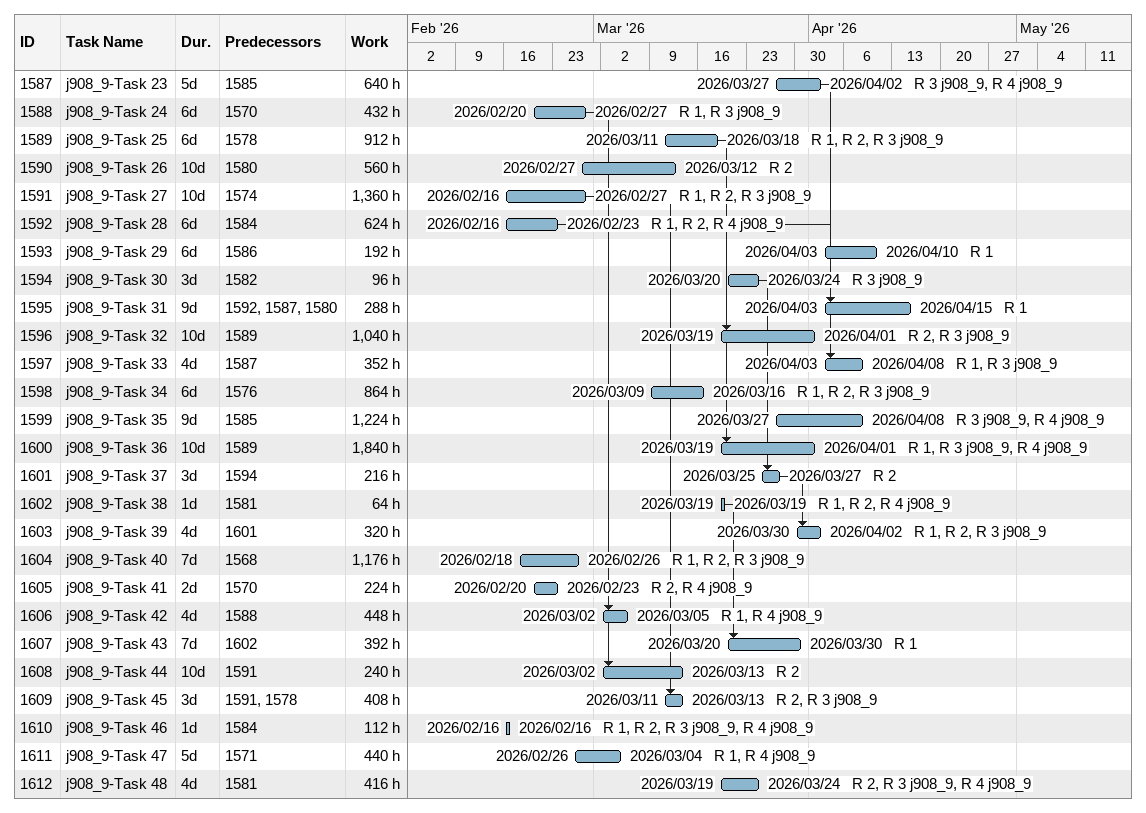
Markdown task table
| ID | Task | Duration | Start | Finish | Predecessors | Resources | Work (h) |
|---|---|---|---|---|---|---|---|
| 1587 | j908_9-Task 23 | 5d | 2026-03-27 | 2026-04-02 | 1585 | R 3 j908_9, R 4 j908_9 | 640 |
| 1588 | j908_9-Task 24 | 6d | 2026-02-20 | 2026-02-27 | 1570 | R 1, R 3 j908_9 | 432 |
| 1589 | j908_9-Task 25 | 6d | 2026-03-11 | 2026-03-18 | 1578 | R 1, R 2, R 3 j908_9 | 912 |
| 1590 | j908_9-Task 26 | 10d | 2026-02-27 | 2026-03-12 | 1580 | R 2 | 560 |
| 1591 | j908_9-Task 27 | 10d | 2026-02-16 | 2026-02-27 | 1574 | R 1, R 2, R 3 j908_9 | 1360 |
| 1592 | j908_9-Task 28 | 6d | 2026-02-16 | 2026-02-23 | 1584 | R 1, R 2, R 4 j908_9 | 624 |
| 1593 | j908_9-Task 29 | 6d | 2026-04-03 | 2026-04-10 | 1586 | R 1 | 192 |
| 1594 | j908_9-Task 30 | 3d | 2026-03-20 | 2026-03-24 | 1582 | R 3 j908_9 | 96 |
| 1595 | j908_9-Task 31 | 9d | 2026-04-03 | 2026-04-15 | 1592, 1587, 1580 | R 1 | 288 |
| 1596 | j908_9-Task 32 | 10d | 2026-03-19 | 2026-04-01 | 1589 | R 2, R 3 j908_9 | 1040 |
| 1597 | j908_9-Task 33 | 4d | 2026-04-03 | 2026-04-08 | 1587 | R 1, R 3 j908_9 | 352 |
| 1598 | j908_9-Task 34 | 6d | 2026-03-09 | 2026-03-16 | 1576 | R 1, R 2, R 3 j908_9 | 864 |
| 1599 | j908_9-Task 35 | 9d | 2026-03-27 | 2026-04-08 | 1585 | R 3 j908_9, R 4 j908_9 | 1224 |
| 1600 | j908_9-Task 36 | 10d | 2026-03-19 | 2026-04-01 | 1589 | R 1, R 3 j908_9, R 4 j908_9 | 1840 |
| 1601 | j908_9-Task 37 | 3d | 2026-03-25 | 2026-03-27 | 1594 | R 2 | 216 |
| 1602 | j908_9-Task 38 | 1d | 2026-03-19 | 2026-03-19 | 1581 | R 1, R 2, R 4 j908_9 | 64 |
| 1603 | j908_9-Task 39 | 4d | 2026-03-30 | 2026-04-02 | 1601 | R 1, R 2, R 3 j908_9 | 320 |
| 1604 | j908_9-Task 40 | 7d | 2026-02-18 | 2026-02-26 | 1568 | R 1, R 2, R 3 j908_9 | 1176 |
| 1605 | j908_9-Task 41 | 2d | 2026-02-20 | 2026-02-23 | 1570 | R 2, R 4 j908_9 | 224 |
| 1606 | j908_9-Task 42 | 4d | 2026-03-02 | 2026-03-05 | 1588 | R 1, R 4 j908_9 | 448 |
| 1607 | j908_9-Task 43 | 7d | 2026-03-20 | 2026-03-30 | 1602 | R 1 | 392 |
| 1608 | j908_9-Task 44 | 10d | 2026-03-02 | 2026-03-13 | 1591 | R 2 | 240 |
| 1609 | j908_9-Task 45 | 3d | 2026-03-11 | 2026-03-13 | 1591, 1578 | R 2, R 3 j908_9 | 408 |
| 1610 | j908_9-Task 46 | 1d | 2026-02-16 | 2026-02-16 | 1584 | R 1, R 2, R 3 j908_9, R 4 j908_9 | 112 |
| 1611 | j908_9-Task 47 | 5d | 2026-02-26 | 2026-03-04 | 1571 | R 1, R 4 j908_9 | 440 |
| 1612 | j908_9-Task 48 | 4d | 2026-03-19 | 2026-03-24 | 1581 | R 2, R 3 j908_9, R 4 j908_9 | 416 |
